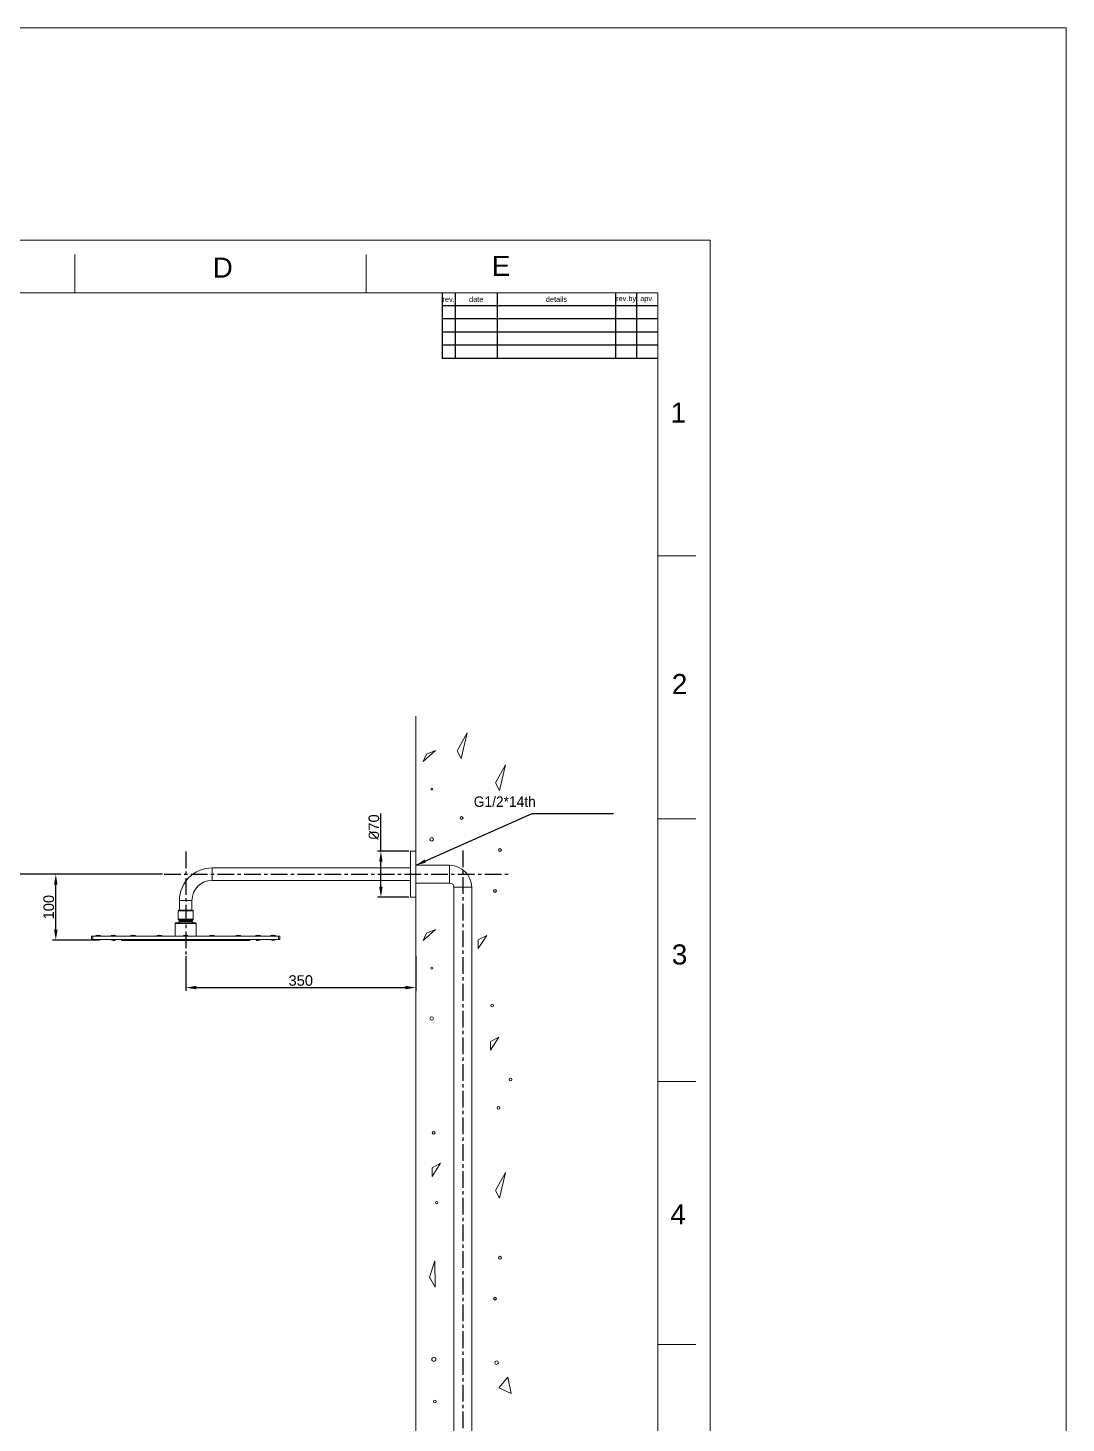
# Model space of a CAD drawing. Header units: millimetres. Extents: x 3895 to 4697, y -1269 to -217.
# Drawn here: x 4302 to 4697, y -748 to -217 of the extents above; entities that cross this region are included whole.
import ezdxf

# ---------------------------------------------------------------- set-up
doc = ezdxf.new("R2010")
doc.units = ezdxf.units.MM
doc.header["$LTSCALE"] = 0.1
doc.linetypes.add('CENTERX2', pattern=[101.6, 63.5, -12.7, 12.7, -12.7])
doc.layers.get('0').update_dxf_attribs({"lineweight": 15})
doc.layers.add('CENTER', color=1, linetype='CENTERX2')
doc.layers.add('FORM', color=7, linetype='Continuous')
doc.layers.add('DIM', color=3, linetype='Continuous', lineweight=13)
doc.layers.add('TEXT', color=2, linetype='Continuous', lineweight=18)
doc.styles.get("Standard").update_dxf_attribs({"font": 'arial.ttf'})
doc.dimstyles.new('ISO-25', dxfattribs={"dimtxt": 2.5, "dimasz": 2.5, "dimexe": 1.25, "dimexo": 0.625, "dimtad": 1, "dimlfac": 5, "dimtxsty": 'Standard', "dimcen": 2.5, "dimadec": 0, "dimazin": 0, "dimtfac": 1, "dimtmove": 0, "dimatfit": 3, "dimfxl": 1, "dimarcsym": 0})

# ---------------------------------------------------------------- blocks, each defined once
blk = doc.blocks.new('*D117')
at = {"layer": 'Defpoints', "color": 0, "transparency": 16777216}
for p in [(4436.53, -530.14), (4447.8, -530.14), (4447.8, -547.59)]:
    blk.add_point(p, dxfattribs=at)
at = {"layer": 'DIM', "color": 0, "lineweight": -2, "transparency": 16777216}
for p, q in [((4436.53, -530.14), (4436.53, -515.74)), ((4447.18, -530.14), (4435.28, -530.14)), ((4436.53, -543.59), (4436.53, -534.14)), ((4447.18, -547.59), (4435.28, -547.59))]:
    blk.add_line(p, q, dxfattribs=at)
at = {"layer": 'DIM', "color": 0, "transparency": 16777216}
for points in [[(4435.86, -534.14), (4437.19, -534.14), (4436.53, -530.14)], [(4435.86, -543.59), (4437.19, -543.59), (4436.53, -547.59)]]:
    blk.add_solid(points, dxfattribs=at)
at = {"layer": 'DIM', "color": 0, "transparency": 16777216, "insert": (4433.86, -520.94), "char_height": 4, "attachment_point": 5, "rotation": 90}
blk.add_mtext('{\\fISOCPEUR|b0|i0|c0|p34;%%C}70', dxfattribs=at)
blk = doc.blocks.new('*D118')
at = {"layer": 'Defpoints', "color": 0, "transparency": 16777216}
for p in [(4362.3, -569.36), (4449.8, -569.36), (4449.8, -581.99)]:
    blk.add_point(p, dxfattribs=at)
at = {"layer": 'DIM', "color": 0, "lineweight": -2, "transparency": 16777216}
for p, q in [((4362.3, -569.98), (4362.3, -583.24)), ((4449.8, -569.98), (4449.8, -583.24)), ((4366.3, -581.99), (4445.8, -581.99))]:
    blk.add_line(p, q, dxfattribs=at)
at = {"layer": 'DIM', "color": 0, "transparency": 16777216}
for points in [[(4366.3, -581.32), (4366.3, -582.65), (4362.3, -581.99)], [(4445.8, -581.32), (4445.8, -582.65), (4449.8, -581.99)]]:
    blk.add_solid(points, dxfattribs=at)
at = {"layer": 'DIM', "color": 0, "transparency": 16777216, "insert": (4406.05, -579.32), "char_height": 4, "attachment_point": 5}
blk.add_mtext('350', dxfattribs=at)
blk = doc.blocks.new('*D119')
at = {"layer": 'Defpoints', "color": 0, "transparency": 16777216}
for p in [(4354.07, -538.85), (4289.29, -1058.59), (4354.07, -1058.59)]:
    blk.add_point(p, dxfattribs=at)
at = {"layer": 'DIM', "color": 0, "lineweight": -2, "transparency": 16777216}
for p, q in [((4353.45, -538.85), (4288.04, -538.85)), ((4289.29, -542.85), (4289.29, -1054.59)), ((4353.45, -1058.59), (4288.04, -1058.59))]:
    blk.add_line(p, q, dxfattribs=at)
at = {"layer": 'DIM', "color": 0, "transparency": 16777216}
for points in [[(4288.63, -542.85), (4289.96, -542.85), (4289.29, -538.85)], [(4288.63, -1054.59), (4289.96, -1054.59), (4289.29, -1058.59)]]:
    blk.add_solid(points, dxfattribs=at)
at = {"layer": 'DIM', "color": 0, "transparency": 16777216, "insert": (4286.62, -798.72), "char_height": 4, "attachment_point": 5, "rotation": 90}
blk.add_mtext('2238', dxfattribs=at)
blk = doc.blocks.new('*D120')
at = {"layer": 'Defpoints', "color": 0, "transparency": 16777216}
for p in [(4312.91, -538.85), (4354.07, -538.85), (4329.03, -563.96)]:
    blk.add_point(p, dxfattribs=at)
at = {"layer": 'DIM', "color": 0, "lineweight": -2, "transparency": 16777216}
for p, q in [((4353.45, -538.85), (4311.66, -538.85)), ((4312.91, -559.96), (4312.91, -542.85)), ((4328.4, -563.96), (4311.66, -563.96))]:
    blk.add_line(p, q, dxfattribs=at)
at = {"layer": 'DIM', "color": 0, "transparency": 16777216}
for points in [[(4312.24, -542.85), (4313.58, -542.85), (4312.91, -538.85)], [(4312.24, -559.96), (4313.58, -559.96), (4312.91, -563.96)]]:
    blk.add_solid(points, dxfattribs=at)
at = {"layer": 'DIM', "color": 0, "transparency": 16777216, "insert": (4310.24, -551.41), "char_height": 4, "attachment_point": 5, "rotation": 90}
blk.add_mtext('100', dxfattribs=at)

msp = doc.modelspace()

# ---------------------------------------------------------------- linework, layer by layer
at = {"color": 7, "linetype": 'Continuous'}
for p, q in [((3967.7754, -297.7567), (4561.7752, -297.7567)), ((4561.7754, -297.7567), (4561.7754, -1137.7564)), ((4320.1752, -317.7566), (4320.1752, -303.2206)), ((4430.9752, -317.7566), (4430.9752, -303.2206)), ((4541.7752, -317.7567), (3987.7754, -317.7567)), ((4541.7752, -1117.7564), (4541.7752, -317.7567)), ((4541.7753, -417.7567), (4556.3113, -417.7567)), ((4541.7753, -517.7567), (4556.3113, -517.7567)), ((4449.8034, -530.1038), (4447.8019, -530.1357)), ((4447.8019, -547.5855), (4447.8019, -530.1357)), ((4449.8034, -547.6174), (4449.8034, -530.1038)), ((4462.6745, -535.4763), (4449.8034, -535.4763)), ((4462.6745, -542.2315), (4462.6745, -535.4763)), ((4372.3122, -541.2308), (4372.3122, -536.4771)), ((4447.8019, -536.4771), (4372.3122, -536.4771)), ((4447.8019, -536.4771), (4372.3122, -536.4771)), ((4447.8019, -541.2308), (4372.3122, -541.2308)), ((4462.6745, -542.2315), (4449.7895, -542.2315)), ((4464.3008, -812.482), (4464.3008, -543.8578)), ((4464.3008, -543.8578), (4471.056, -543.8578)), ((4471.056, -812.482), (4471.056, -543.8578)), ((4359.9276, -548.8617), (4359.9276, -552.5935)), ((4359.9276, -548.8617), (4359.9276, -552.5935)), ((4364.6813, -548.8617), (4359.9276, -548.8617)), ((4364.6813, -548.8617), (4364.6813, -552.5935)), ((4364.6813, -548.8617), (4364.6813, -552.5935)), ((4449.8034, -547.6174), (4447.8019, -547.5855)), ((4449.8082, -547.3172), (4449.8034, -547.6174)), ((4359.4522, -552.8437), (4359.4522, -555.9193)), ((4359.4522, -552.8437), (4365.1567, -552.8437)), ((4365.1567, -555.9193), (4359.4522, -555.9193)), ((4359.5234, -556.094), (4359.853, -556.4838)), ((4359.5234, -556.094), (4365.0855, -556.094)), ((4364.9065, -552.5935), (4359.7024, -552.5935)), ((4359.853, -556.4838), (4364.7559, -556.4838)), ((4364.7512, -556.8011), (4359.8577, -556.8011)), ((4364.7559, -556.4838), (4365.0855, -556.094)), ((4365.1567, -552.8437), (4365.1567, -555.9193)), ((4328.1529, -562.26), (4328.1529, -562.4056)), ((4328.1529, -562.26), (4329.9042, -562.26)), ((4328.4678, -562.142), (4328.2054, -562.1884)), ((4328.2054, -562.1884), (4329.8517, -562.1884)), ((4328.4677, -562.142), (4328.4688, -562.1431)), ((4328.9285, -562.1048), (4328.9285, -562.1428)), ((4329.1286, -562.1428), (4329.1286, -562.1048)), ((4329.5882, -562.1431), (4329.5893, -562.142)), ((4329.8517, -562.1884), (4329.5892, -562.142)), ((4329.9042, -562.26), (4329.9042, -562.4056)), ((4333.9073, -562.26), (4333.9073, -562.4056)), ((4333.9073, -562.26), (4335.6587, -562.26)), ((4334.2223, -562.142), (4333.9599, -562.1884)), ((4333.9599, -562.1884), (4335.6062, -562.1884)), ((4334.2222, -562.142), (4334.2233, -562.1431)), ((4334.6829, -562.1048), (4334.6829, -562.1428)), ((4334.8831, -562.1428), (4334.8831, -562.1048)), ((4335.3427, -562.1431), (4335.3438, -562.142)), ((4335.6062, -562.1884), (4335.3437, -562.142)), ((4335.6587, -562.26), (4335.6587, -562.4056)), ((4341.4132, -562.26), (4341.4132, -562.4056)), ((4341.4132, -562.26), (4343.1645, -562.26)), ((4341.7282, -562.142), (4341.4657, -562.1884)), ((4341.4657, -562.1884), (4343.112, -562.1884)), ((4341.7281, -562.142), (4341.7292, -562.1431)), ((4342.1888, -562.1048), (4342.1888, -562.1428)), ((4342.3889, -562.1428), (4342.3889, -562.1048)), ((4342.8486, -562.1431), (4342.8497, -562.142)), ((4343.112, -562.1884), (4342.8496, -562.142)), ((4343.1645, -562.26), (4343.1645, -562.4056)), ((4351.421, -562.26), (4351.421, -562.4056)), ((4351.421, -562.26), (4353.1723, -562.26)), ((4351.7359, -562.142), (4351.4735, -562.1884)), ((4351.4735, -562.1884), (4353.1198, -562.1884)), ((4351.7358, -562.142), (4351.737, -562.1431)), ((4352.1966, -562.1048), (4352.1966, -562.1428)), ((4352.3967, -562.1428), (4352.3967, -562.1048)), ((4352.8563, -562.1431), (4352.8575, -562.142)), ((4353.1198, -562.1884), (4352.8574, -562.142)), ((4353.1723, -562.26), (4353.1723, -562.4056)), ((4358.3013, -562.4069), (4358.3013, -557.6532)), ((4358.3013, -557.6532), (4366.3076, -557.6532)), ((4358.5515, -557.403), (4366.0574, -557.403)), ((4361.4288, -562.26), (4361.4288, -562.4056)), ((4361.4288, -562.26), (4363.1801, -562.26)), ((4361.7437, -562.142), (4361.4813, -562.1884)), ((4361.4813, -562.1884), (4363.1276, -562.1884)), ((4361.7436, -562.142), (4361.7447, -562.1431)), ((4362.2044, -562.1048), (4362.2044, -562.1428)), ((4362.4045, -562.1428), (4362.4045, -562.1048)), ((4362.8641, -562.1431), (4362.8652, -562.142)), ((4363.1276, -562.1884), (4362.8651, -562.142)), ((4363.1801, -562.26), (4363.1801, -562.4056)), ((4366.3076, -562.4069), (4366.3076, -557.6532)), ((4371.4365, -562.26), (4371.4365, -562.4056)), ((4371.4365, -562.26), (4373.1879, -562.26)), ((4371.7515, -562.142), (4371.4891, -562.1884)), ((4371.4891, -562.1884), (4373.1354, -562.1884)), ((4371.7514, -562.142), (4371.7525, -562.1431)), ((4372.2121, -562.1048), (4372.2121, -562.1428)), ((4372.4123, -562.1428), (4372.4123, -562.1048)), ((4372.8719, -562.1431), (4372.873, -562.142)), ((4373.1354, -562.1884), (4372.8729, -562.142)), ((4373.1879, -562.26), (4373.1879, -562.4056)), ((4381.4443, -562.26), (4381.4443, -562.4056)), ((4381.4443, -562.26), (4383.1957, -562.26)), ((4381.7593, -562.142), (4381.4969, -562.1884)), ((4381.4969, -562.1884), (4383.1432, -562.1884)), ((4381.7592, -562.142), (4381.7603, -562.1431)), ((4382.2199, -562.1048), (4382.2199, -562.1428)), ((4382.4201, -562.1428), (4382.4201, -562.1048)), ((4382.8797, -562.1431), (4382.8808, -562.142)), ((4383.1432, -562.1884), (4382.8807, -562.142)), ((4383.1957, -562.26), (4383.1957, -562.4056)), ((4388.9502, -562.26), (4388.9502, -562.4056)), ((4388.9502, -562.26), (4390.7015, -562.26)), ((4389.2651, -562.142), (4389.0027, -562.1884)), ((4389.0027, -562.1884), (4390.649, -562.1884)), ((4389.265, -562.142), (4389.2662, -562.1431)), ((4389.7258, -562.1048), (4389.7258, -562.1428)), ((4389.9259, -562.1428), (4389.9259, -562.1048)), ((4390.3856, -562.1431), (4390.3867, -562.142)), ((4390.649, -562.1884), (4390.3866, -562.142)), ((4390.7015, -562.26), (4390.7015, -562.4056)), ((4394.7047, -562.26), (4394.7047, -562.4056)), ((4394.7047, -562.26), (4396.456, -562.26)), ((4395.0196, -562.142), (4394.7572, -562.1884)), ((4394.7572, -562.1884), (4396.4035, -562.1884)), ((4395.0195, -562.142), (4395.0206, -562.1431)), ((4395.4803, -562.1048), (4395.4803, -562.1428)), ((4395.6804, -562.1428), (4395.6804, -562.1048)), ((4396.14, -562.1431), (4396.1411, -562.142)), ((4396.4035, -562.1884), (4396.141, -562.142)), ((4396.456, -562.26), (4396.456, -562.4056)), ((4326.5266, -562.4069), (4326.5266, -563.6578)), ((4326.5266, -562.4069), (4398.0823, -562.4069)), ((4398.0823, -563.6578), (4326.5266, -563.6578)), ((4327.027, -563.6578), (4327.027, -562.4069)), ((4328.1529, -563.6578), (4328.1529, -563.8021)), ((4329.9042, -563.8021), (4328.1529, -563.8021)), ((4329.8517, -563.8737), (4328.2054, -563.8737)), ((4329.9042, -563.6578), (4329.9042, -563.8021)), ((4333.9073, -563.6578), (4333.9073, -563.8021)), ((4335.6587, -563.8021), (4333.9073, -563.8021)), ((4335.6062, -563.8737), (4333.9599, -563.8737)), ((4335.2834, -564.0331), (4334.783, -564.0331)), ((4335.6587, -563.6578), (4335.6587, -563.8021)), ((4337.9105, -563.908), (4337.9105, -563.6578)), ((4341.6614, -563.908), (4337.9105, -563.908)), ((4351.0457, -564.0331), (4338.0359, -564.0331)), ((4338.2857, -564.0331), (4338.2857, -563.6578)), ((4341.4132, -563.6578), (4341.4132, -563.8021)), ((4343.1645, -563.8021), (4341.4132, -563.8021)), ((4343.112, -563.8737), (4341.4657, -563.8737)), ((4351.6692, -563.908), (4342.9163, -563.908)), ((4343.1645, -563.6578), (4343.1645, -563.8021)), ((4347.2928, -563.6578), (4347.2928, -564.0331)), ((4347.668, -563.908), (4347.668, -563.6578)), ((4350.9206, -563.908), (4350.9206, -563.6578)), ((4386.5733, -564.0331), (4351.046, -564.0331)), ((4351.2959, -564.0331), (4351.2959, -563.6578)), ((4351.421, -563.6578), (4351.421, -563.8021)), ((4353.1723, -563.8021), (4351.421, -563.8021)), ((4353.1198, -563.8737), (4351.4735, -563.8737)), ((4361.677, -563.908), (4352.9241, -563.908)), ((4353.1723, -563.6578), (4353.1723, -563.8021)), ((4360.3029, -563.6578), (4360.3029, -564.0331)), ((4360.6782, -563.908), (4360.6782, -563.6578)), ((4361.4288, -563.6578), (4361.4288, -563.8021)), ((4363.1801, -563.8021), (4361.4288, -563.8021)), ((4363.1276, -563.8737), (4361.4813, -563.8737)), ((4371.6848, -563.908), (4362.9319, -563.908)), ((4363.1801, -563.6578), (4363.1801, -563.8021)), ((4363.9307, -563.908), (4363.9307, -563.6578)), ((4364.306, -564.0331), (4364.306, -563.6578)), ((4371.4365, -563.6578), (4371.4365, -563.8021)), ((4373.1879, -563.8021), (4371.4365, -563.8021)), ((4373.1354, -563.8737), (4371.4891, -563.8737)), ((4381.6926, -563.908), (4372.9397, -563.908)), ((4373.1879, -563.6578), (4373.1879, -563.8021)), ((4373.313, -563.6578), (4373.313, -564.0331)), ((4373.6883, -563.908), (4373.6883, -563.6578)), ((4376.9408, -563.908), (4376.9408, -563.6578)), ((4377.3161, -564.0331), (4377.3161, -563.6578)), ((4381.4443, -563.6578), (4381.4443, -563.8021)), ((4383.1957, -563.8021), (4381.4443, -563.8021)), ((4383.1432, -563.8737), (4381.4969, -563.8737)), ((4386.6984, -563.908), (4382.9474, -563.908)), ((4383.1957, -563.6578), (4383.1957, -563.8021)), ((4386.3231, -563.6578), (4386.3231, -564.0331)), ((4386.6984, -563.908), (4386.6984, -563.6578)), ((4388.9502, -563.6578), (4388.9502, -563.8021)), ((4390.7015, -563.8021), (4388.9502, -563.8021)), ((4390.649, -563.8737), (4389.0027, -563.8737)), ((4389.8259, -564.0331), (4389.3255, -564.0331)), ((4390.7015, -563.6578), (4390.7015, -563.8021)), ((4394.7047, -563.6578), (4394.7047, -563.8021)), ((4396.456, -563.8021), (4394.7047, -563.8021)), ((4396.4035, -563.8737), (4394.7572, -563.8737)), ((4396.456, -563.6578), (4396.456, -563.8021)), ((4397.5819, -562.4069), (4397.5819, -563.6578)), ((4398.0823, -562.4069), (4398.0823, -563.6578)), ((4541.7753, -617.7567), (4556.3113, -617.7567)), ((4541.7753, -717.7567), (4556.3113, -717.7567))]:
    msp.add_line(p, q, dxfattribs=at)
msp.add_line((4449.8034, -478.7667), (4449.8034, -1058.5925))
for centre, radius, start, end in [((4462.6745, -543.8578), 8.3815, 0, 90), ((4372.3122, -548.8617), 12.3846, 90, 180), ((4372.3122, -548.8617), 7.6309, 90, 180), ((4462.6745, -543.8578), 1.6263, 0, 90), ((4359.7024, -552.8437), 0.2502, 90, 180), ((4359.7024, -555.9193), 0.2502, 180, 224.311952), ((4362.3044, -558.749), 3.1274, 141.477137, 154.500994), ((4359.6619, -556.6453), 0.2502, 321.477137, 40.220728), ((4364.947, -556.6453), 0.2502, 139.779272, 218.522863), ((4362.3044, -558.749), 3.1274, 25.499006, 38.522863), ((4364.9065, -552.8437), 0.2502, 0, 90), ((4364.9065, -555.9193), 0.2502, 315.688048, 0), ((4328.2279, -562.26), 0.0751, 107.45854, 180), ((4329.0285, -566.0821), 3.9785, 91.441398, 98.087141), ((4329.0285, -566.64), 4.4983, 88.725184, 91.274816), ((4329.0285, -566.0821), 3.9785, 81.912859, 88.558602), ((4329.8292, -562.26), 0.0751, 0, 72.54146), ((4333.9824, -562.26), 0.0751, 107.45854, 180), ((4334.783, -566.0821), 3.9785, 91.441398, 98.087141), ((4334.783, -566.64), 4.4983, 88.725184, 91.274816), ((4334.783, -566.0821), 3.9785, 81.912859, 88.558602), ((4335.5836, -562.26), 0.0751, 0, 72.54146), ((4341.4882, -562.26), 0.0751, 107.45854, 180), ((4342.2889, -566.0821), 3.9785, 91.441398, 98.087141), ((4342.2889, -566.64), 4.4983, 88.725184, 91.274816), ((4342.2889, -566.0821), 3.9785, 81.912859, 88.558602), ((4343.0895, -562.26), 0.0751, 0, 72.54146), ((4351.496, -562.26), 0.0751, 107.45854, 180), ((4352.2966, -566.0821), 3.9785, 91.441398, 98.087141), ((4352.2966, -566.64), 4.4983, 88.725184, 91.274816), ((4352.2966, -566.0821), 3.9785, 81.912859, 88.558602), ((4353.0973, -562.26), 0.0751, 0, 72.54146), ((4358.5515, -557.6532), 0.2502, 90, 180), ((4361.5038, -562.26), 0.0751, 107.45854, 180), ((4362.3044, -566.0821), 3.9785, 91.441398, 98.087141), ((4362.3044, -566.64), 4.4983, 88.725184, 91.274816), ((4362.3044, -566.0821), 3.9785, 81.912859, 88.558602), ((4363.1051, -562.26), 0.0751, 0, 72.54146), ((4366.0574, -557.6532), 0.2502, 0, 90), ((4371.5116, -562.26), 0.0751, 107.45854, 180), ((4372.3122, -566.0821), 3.9785, 91.441398, 98.087141), ((4372.3122, -566.64), 4.4983, 88.725184, 91.274816), ((4372.3122, -566.0821), 3.9785, 81.912859, 88.558602), ((4373.1128, -562.26), 0.0751, 0, 72.54146), ((4381.5194, -562.26), 0.0751, 107.45854, 180), ((4382.32, -566.0821), 3.9785, 91.441398, 98.087141), ((4382.32, -566.64), 4.4983, 88.725184, 91.274816), ((4382.32, -566.0821), 3.9785, 81.912859, 88.558602), ((4383.1206, -562.26), 0.0751, 0, 72.54146), ((4389.0252, -562.26), 0.0751, 107.45854, 180), ((4389.8259, -566.0821), 3.9785, 91.441398, 98.087141), ((4389.8259, -566.64), 4.4983, 88.725184, 91.274816), ((4389.8259, -566.0821), 3.9785, 81.912859, 88.558602), ((4390.6265, -562.26), 0.0751, 0, 72.54146), ((4394.7797, -562.26), 0.0751, 107.45854, 180), ((4395.5803, -566.0821), 3.9785, 91.441398, 98.087141), ((4395.5803, -566.64), 4.4983, 88.725184, 91.274816), ((4395.5803, -566.0821), 3.9785, 81.912859, 88.558602), ((4396.381, -562.26), 0.0751, 0, 72.54146), ((4328.2279, -563.8021), 0.0751, 180, 252.54146), ((4329.0285, -559.98), 3.9798, 258.063458, 281.936675), ((4329.8292, -563.8021), 0.0751, 287.45854, 0), ((4333.9824, -563.8021), 0.0751, 180, 252.54146), ((4334.783, -559.98), 3.9798, 258.063458, 281.936675), ((4334.783, -563.908), 0.1251, 202.941611, 270), ((4335.2834, -563.908), 0.1251, 270, 0), ((4335.5836, -563.8021), 0.0751, 287.45854, 0), ((4338.0355, -563.908), 0.1251, 180, 270), ((4341.4882, -563.8021), 0.0751, 180, 252.54146), ((4342.2889, -559.98), 3.9798, 258.063458, 281.936675), ((4343.0895, -563.8021), 0.0751, 287.45854, 0), ((4347.5429, -563.908), 0.1251, 270, 0), ((4351.0457, -563.908), 0.1251, 180, 270), ((4351.496, -563.8021), 0.0751, 180, 252.54146), ((4352.2966, -559.98), 3.9798, 258.063458, 281.936675), ((4353.0973, -563.8021), 0.0751, 287.45854, 0), ((4360.5531, -563.908), 0.1251, 270, 0), ((4361.5038, -563.8021), 0.0751, 180, 252.54146), ((4362.3044, -559.98), 3.9798, 258.063458, 281.936675), ((4363.1051, -563.8021), 0.0751, 287.45854, 0), ((4364.0558, -563.908), 0.1251, 180, 270), ((4371.5116, -563.8021), 0.0751, 180, 252.54146), ((4372.3122, -559.98), 3.9798, 258.063458, 281.936675), ((4373.1128, -563.8021), 0.0751, 287.45854, 0), ((4373.5632, -563.908), 0.1251, 270, 0), ((4377.0659, -563.908), 0.1251, 180, 270), ((4381.5194, -563.8021), 0.0751, 180, 252.54146), ((4382.32, -559.98), 3.9798, 258.063458, 281.936675), ((4383.1206, -563.8021), 0.0751, 287.45854, 0), ((4386.5733, -563.908), 0.1251, 270, 0), ((4389.0252, -563.8021), 0.0751, 180, 252.54146), ((4389.8259, -559.98), 3.9798, 258.063458, 281.936675), ((4389.3255, -563.908), 0.1251, 180, 270), ((4389.8259, -563.908), 0.1251, 270, 337.058444), ((4390.6265, -563.8021), 0.0751, 287.45854, 0), ((4394.7797, -563.8021), 0.0751, 180, 252.54146), ((4395.5803, -559.98), 3.9798, 258.063458, 281.936675), ((4396.381, -563.8021), 0.0751, 287.45854, 0)]:
    msp.add_arc(centre, radius, start, end, dxfattribs=at)
at = {"layer": 'CENTER'}
for p, q in [((4362.3044, -530.1932), (4362.3044, -569.3598)), ((4467.6785, -529.8117), (4467.6785, -919.3404)), ((4354.07, -538.8539), (4485.1322, -538.8539))]:
    msp.add_line(p, q, dxfattribs=at)
at = {"layer": 'DIM'}
msp.add_lwpolyline([(3895.2451, -217.07), (4697.0603, -217.07), (4697.0603, -1268.5031), (3895.2451, -1268.5031)], close=True, dxfattribs=at)
at = {"layer": 'FORM'}
for p, q in [((4459.7752, -317.7567), (4459.7752, -342.7567)), ((4464.7752, -317.7567), (4464.7752, -342.7567)), ((4480.7752, -317.7567), (4480.7752, -342.7567)), ((4525.7752, -317.7567), (4525.7752, -342.7567)), ((4533.7752, -317.7567), (4533.7752, -342.7567)), ((4541.7752, -322.7567), (4459.7752, -322.7567)), ((4541.7752, -327.7567), (4459.7752, -327.7567)), ((4541.7752, -332.7567), (4459.7752, -332.7567)), ((4541.7752, -337.7567), (4459.7752, -337.7567)), ((4541.7752, -342.7567), (4459.7752, -342.7567))]:
    msp.add_line(p, q, dxfattribs=at)
at = {"layer": 'TEXT', "color": 2}
for p, q in [((4469.3504, -485.1058), (4465.4979, -491.981)), ((4467.0054, -494.9229), (4469.3504, -485.1058)), ((4452.5548, -495.9735), (4457.3271, -491.7797)), ((4453.8713, -493.1776), (4452.5548, -495.9735)), ((4457.3271, -491.7797), (4453.8713, -493.1776)), ((4465.4979, -491.981), (4467.0054, -494.9229)), ((4483.9274, -497.2792), (4480.0749, -504.1544)), ((4481.5824, -507.0963), (4483.9274, -497.2792)), ((4480.0749, -504.1544), (4481.5824, -507.0963)), ((4452.5548, -564.093), (4457.3271, -559.8992)), ((4453.8713, -561.2972), (4452.5548, -564.093)), ((4457.3271, -559.8992), (4453.8713, -561.2972)), ((4476.7688, -562.1338), (4473.5362, -563.8568)), ((4473.5362, -567.1592), (4476.7688, -562.1338)), ((4473.5362, -563.8568), (4473.5362, -567.1592)), ((4481.3706, -600.8063), (4478.1379, -602.5293)), ((4478.1379, -605.8317), (4481.3706, -600.8063)), ((4478.1379, -602.5293), (4478.1379, -605.8317)), ((4459.2189, -648.7561), (4455.9862, -650.4791)), ((4455.9862, -653.7815), (4459.2189, -648.7561)), ((4455.9862, -650.4791), (4455.9862, -653.7815)), ((4483.9274, -652.3041), (4480.0749, -659.1792)), ((4481.5824, -662.1211), (4483.9274, -652.3041)), ((4480.0749, -659.1792), (4481.5824, -662.1211)), ((4457.0622, -685.9381), (4454.993, -692.1417)), ((4457.1311, -695.8639), (4457.0622, -685.9381)), ((4454.993, -692.1417), (4457.1311, -695.8639)), ((4484.7629, -730.127), (4481.4076, -734.1189)), ((4486.1053, -736.3863), (4484.7629, -730.127)), ((4481.4076, -734.1189), (4481.4076, -734.1189)), ((4481.4076, -734.1189), (4486.1053, -736.3863))]:
    msp.add_line(p, q, dxfattribs=at)
for centre, radius in [((4455.8815, -506.499), 0.349), ((4467.2182, -517.5023), 0.527), ((4455.8501, -525.621), 0.6872), ((4481.7953, -529.6756), 0.527), ((4479.9151, -545.2443), 0.527), ((4455.8815, -574.6186), 0.349), ((4478.8447, -588.7888), 0.527), ((4455.8501, -593.7406), 0.6872), ((4485.8281, -616.9735), 0.527), ((4481.262, -627.7106), 0.527), ((4456.5864, -637.246), 0.527), ((4457.7791, -663.7679), 0.4346), ((4481.7953, -684.7005), 0.527), ((4479.9151, -700.2692), 0.527), ((4456.6548, -723.3303), 0.7803), ((4480.4885, -724.6096), 0.6948), ((4457.0815, -739.3517), 0.5171)]:
    msp.add_circle(centre, radius, dxfattribs=at)

# ---------------------------------------------------------------- texts
at = {"char_height": 7.6238, "attachment_point": 5}
for s, width, insert in [('D', 10, (4376.3783, -308.2096)), ('E', 10, (4482.1717, -307.5754)), ('1', 50, (4549.6266, -363.3502)), ('2', 50, (4550.1039, -466.5506)), ('3', 50, (4550.0849, -569.4385)), ('4', 50, (4549.5104, -668.2482))]:
    msp.add_mtext_dynamic_manual_height_columns(s, width=width, gutter_width=12.5, heights=[0], dxfattribs=dict(at, insert=insert))
at = {"layer": 'DIM', "insert": (4495.4046, -513.3453), "char_height": 8.294062, "attachment_point": 9}
msp.add_mtext('{\\fGulim|b0|i0|c129|p50;\\H0.48227x;G1/2*14th \\H2.0735x; }', dxfattribs=at)
at = {"layer": 'TEXT', "char_height": 2, "attachment_point": 5}
for s, width, insert in [('rev.', 5, (4462.2752, -320.2567)), ('date', 16, (4472.7752, -320.2567)), ('details', 45, (4503.2752, -320.2567)), ('rev.by', 8, (4529.7752, -320.2567)), ('apv.', 8, (4537.7752, -320.2567))]:
    msp.add_mtext_dynamic_manual_height_columns(s, width=width, gutter_width=12.5, heights=[0], dxfattribs=dict(at, insert=insert))

# ---------------------------------------------------------------- dimensions: what is measured, and where the dimension line sits
at = {"layer": 'DIM'}
dim = msp.add_linear_dim(base=(4436.5268, -530.1357), p1=(4447.8019, -547.5855), p2=(4447.8019, -530.1357), angle=90, text='{\\fISOCPEUR|b0|i0|c0|p34;%%C}70', dimstyle='ISO-25', override={"dimtxt": 4, "dimasz": 4, "dimlfac": 4, "dimfxl": 1.25}, dxfattribs=at)
dim.commit()
dim.dimension.update_dxf_attribs({"geometry": '*D117', "text_midpoint": (4436.5268, -520.9366), "dimtype": 160})
for base, p1, p2, text, picture, middle in [((4289.2918, -1058.5925), (4354.07, -538.8539), (4354.07, -1058.5925), '2238', '*D119', (4286.6232, -798.7232)), ((4312.9095, -538.8539), (4329.0285, -563.9598), (4354.07, -538.8539), '100', '*D120', (4310.2422, -551.4068))]:
    dim = msp.add_linear_dim(base=base, p1=p1, p2=p2, angle=90, text=text, dimstyle='ISO-25', override={"dimtxt": 4, "dimasz": 4, "dimlfac": 4, "dimfxl": 1.25}, dxfattribs=at)
    dim.commit()
    dim.dimension.update_dxf_attribs({"geometry": picture, "text_midpoint": middle})
dim = msp.add_linear_dim(base=(4449.8034, -581.9862), p1=(4362.3044, -569.3598), p2=(4449.8034, -569.3598), dimstyle='ISO-25', override={"dimtxt": 4, "dimasz": 4, "dimlfac": 4, "dimfxl": 1.25}, dxfattribs=at)
dim.commit()
dim.dimension.update_dxf_attribs({"geometry": '*D118', "text_midpoint": (4406.0539, -579.3176)})

# ---------------------------------------------------------------- leaders
msp.add_leader([(4449.8034, -535.4763), (4494.0387, -515.7367), (4524.9344, -515.7367)], dimstyle='ISO-25', override={"dimtxt": 4, "dimasz": 4, "dimgap": 0.625, "dimtad": 0, "dimlfac": 4, "dimfxl": 1.25}, dxfattribs=at)

doc.saveas('drawing.dxf')
